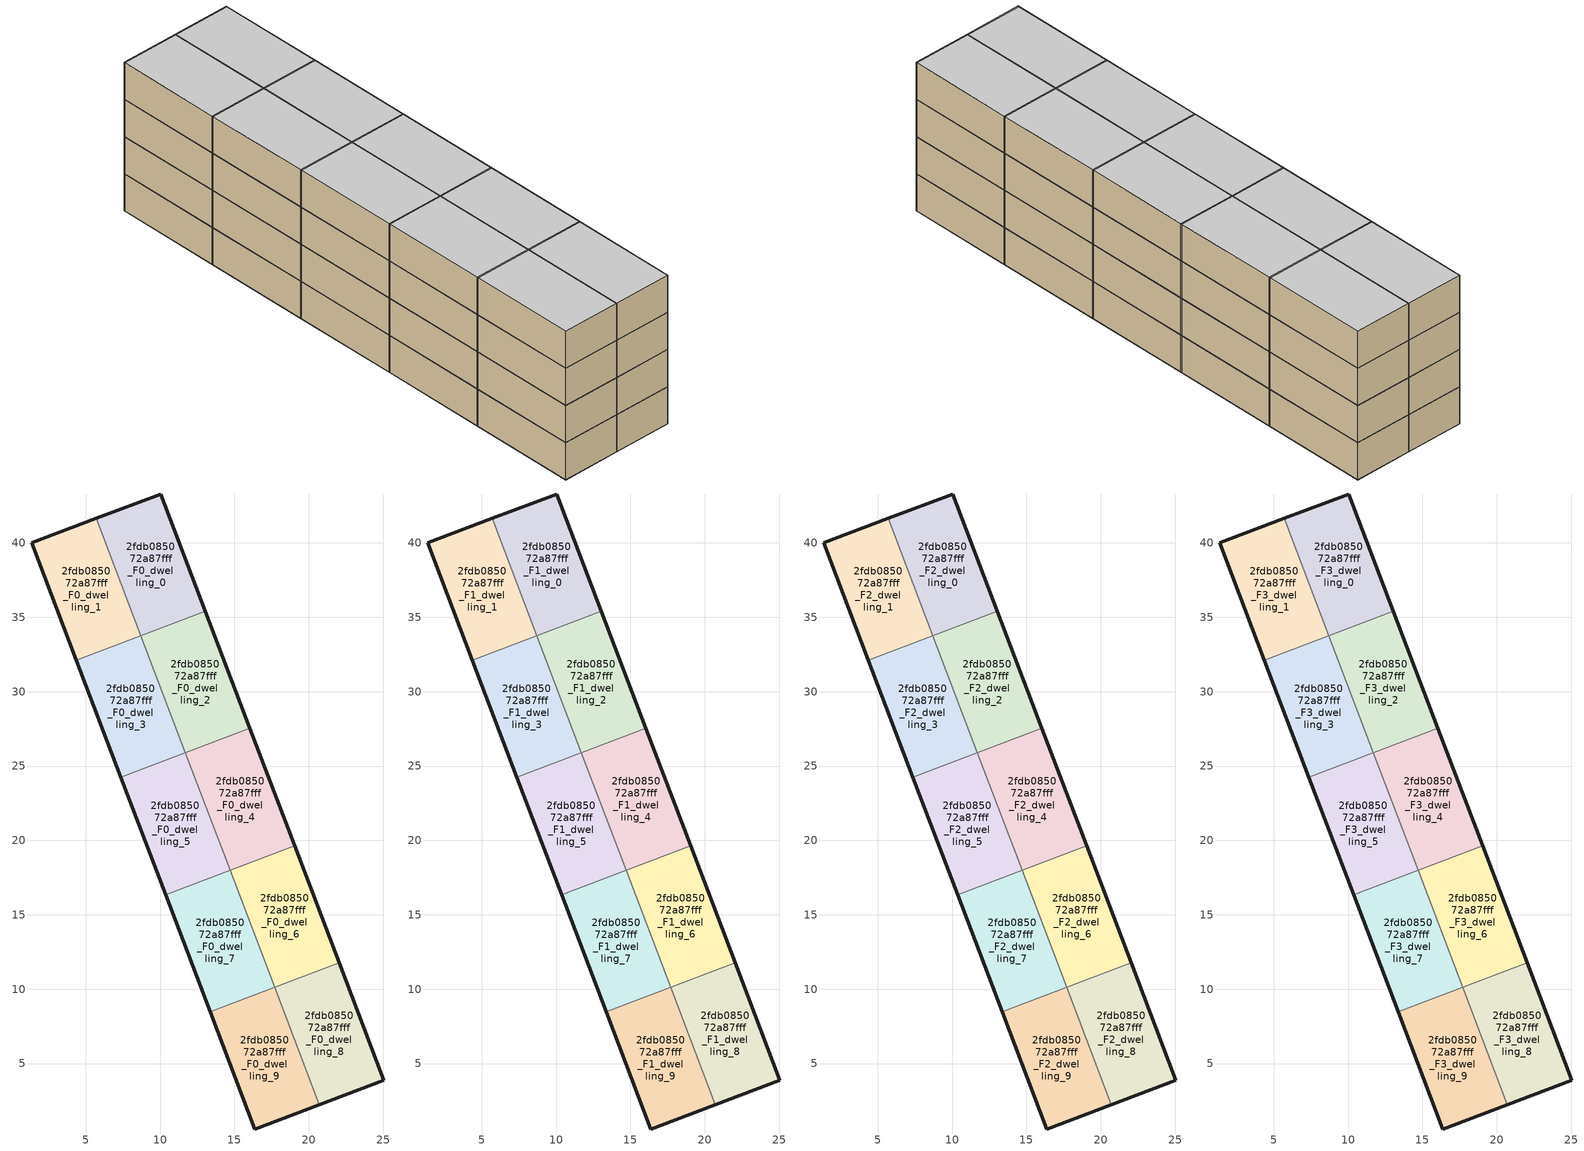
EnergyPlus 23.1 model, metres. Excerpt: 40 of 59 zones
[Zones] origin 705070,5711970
2fdb085072a87fff_F0_dwelling_0
 floor ground (EU_floor_Construction): 13.05,35.41 10.05,43.29 5.71,41.64 8.71,33.76 z0
 wall outside (EU_wall_Construction): 5.71,41.64 10.05,43.29 13.05,35.41 z0:3
 wall to 2fdb085072a87fff_F0_dwelling_1 (EU_wall_Construction): 8.71,33.76 5.71,41.64 z0:3
 wall to 2fdb085072a87fff_F0_dwelling_2 (EU_wall_Construction): 13.05,35.41 8.71,33.76 z0:3
2fdb085072a87fff_F0_dwelling_1
 floor ground (EU_floor_Construction): 8.71,33.76 5.71,41.64 1.38,40 4.38,32.12 z0
 wall outside (EU_wall_Construction): 4.38,32.12 1.38,40 5.71,41.64 z0:3
 wall to 2fdb085072a87fff_F0_dwelling_3 (EU_wall_Construction): 8.71,33.76 4.38,32.12 z0:3
2fdb085072a87fff_F0_dwelling_2
 floor ground (EU_floor_Construction): 16.05,27.53 13.05,35.41 8.71,33.76 11.71,25.88 z0
 wall outside (EU_wall_Construction): 13.05,35.41 16.05,27.53 z0:3
 wall to 2fdb085072a87fff_F0_dwelling_4 (EU_wall_Construction): 16.05,27.53 11.71,25.88 z0:3
 wall to 2fdb085072a87fff_F0_dwelling_3 (EU_wall_Construction): 11.71,25.88 8.71,33.76 z0:3
2fdb085072a87fff_F0_dwelling_3
 floor ground (EU_floor_Construction): 11.71,25.88 8.71,33.76 4.38,32.12 7.37,24.24 z0
 wall outside (EU_wall_Construction): 7.37,24.24 4.38,32.12 z0:3
 wall to 2fdb085072a87fff_F0_dwelling_5 (EU_wall_Construction): 11.71,25.88 7.37,24.24 z0:3
2fdb085072a87fff_F0_dwelling_4
 floor ground (EU_floor_Construction): 19.04,19.66 16.05,27.53 11.71,25.88 14.7,18.01 z0
 wall outside (EU_wall_Construction): 16.05,27.53 19.04,19.66 z0:3
 wall to 2fdb085072a87fff_F0_dwelling_6 (EU_wall_Construction): 19.04,19.66 14.7,18.01 z0:3
 wall to 2fdb085072a87fff_F0_dwelling_5 (EU_wall_Construction): 14.7,18.01 11.71,25.88 z0:3
2fdb085072a87fff_F0_dwelling_5
 floor ground (EU_floor_Construction): 14.7,18.01 11.71,25.88 7.37,24.24 10.37,16.36 z0
 wall outside (EU_wall_Construction): 10.37,16.36 7.37,24.24 z0:3
 wall to 2fdb085072a87fff_F0_dwelling_7 (EU_wall_Construction): 14.7,18.01 10.37,16.36 z0:3
2fdb085072a87fff_F0_dwelling_6
 floor ground (EU_floor_Construction): 22.04,11.78 19.04,19.66 14.7,18.01 17.7,10.13 z0
 wall outside (EU_wall_Construction): 19.04,19.66 22.04,11.78 z0:3
 wall to 2fdb085072a87fff_F0_dwelling_7 (EU_wall_Construction): 17.7,10.13 14.7,18.01 z0:3
 wall to 2fdb085072a87fff_F0_dwelling_8 (EU_wall_Construction): 22.04,11.78 17.7,10.13 z0:3
2fdb085072a87fff_F0_dwelling_7
 floor ground (EU_floor_Construction): 17.7,10.13 14.7,18.01 10.37,16.36 13.36,8.48 z0
 wall outside (EU_wall_Construction): 13.36,8.48 10.37,16.36 z0:3
 wall to 2fdb085072a87fff_F0_dwelling_9 (EU_wall_Construction): 17.7,10.13 13.36,8.48 z0:3
2fdb085072a87fff_F0_dwelling_8
 floor ground (EU_floor_Construction): 25.03,3.89 22.04,11.78 17.7,10.13 20.7,2.25 z0
 wall outside (EU_wall_Construction): 22.04,11.78 25.03,3.89 20.7,2.25 z0:3
 wall to 2fdb085072a87fff_F0_dwelling_9 (EU_wall_Construction): 20.7,2.25 17.7,10.13 z0:3
2fdb085072a87fff_F0_dwelling_9
 floor ground (EU_floor_Construction): 20.7,2.25 17.7,10.13 13.36,8.48 16.36,0.6 z0
 wall outside (EU_wall_Construction): 20.7,2.25 16.36,0.6 13.36,8.48 z0:3
2fdb085072a87fff_F1_dwelling_0
 floor to 2fdb085072a87fff_F0_dwelling_0 (EU_floor_Construction): 13.05,35.41 10.05,43.29 5.71,41.64 8.71,33.76 z3
 wall outside (EU_wall_Construction): 5.71,41.64 10.05,43.29 13.05,35.41 z3:6
 wall to 2fdb085072a87fff_F1_dwelling_1 (EU_wall_Construction): 8.71,33.76 5.71,41.64 z3:6
 wall to 2fdb085072a87fff_F1_dwelling_2 (EU_wall_Construction): 13.05,35.41 8.71,33.76 z3:6
2fdb085072a87fff_F1_dwelling_1
 floor to 2fdb085072a87fff_F0_dwelling_1 (EU_floor_Construction): 8.71,33.76 5.71,41.64 1.38,40 4.38,32.12 z3
 wall outside (EU_wall_Construction): 4.38,32.12 1.38,40 5.71,41.64 z3:6
 wall to 2fdb085072a87fff_F1_dwelling_3 (EU_wall_Construction): 8.71,33.76 4.38,32.12 z3:6
2fdb085072a87fff_F1_dwelling_2
 floor to 2fdb085072a87fff_F0_dwelling_2 (EU_floor_Construction): 16.05,27.53 13.05,35.41 8.71,33.76 11.71,25.88 z3
 wall outside (EU_wall_Construction): 13.05,35.41 16.05,27.53 z3:6
 wall to 2fdb085072a87fff_F1_dwelling_4 (EU_wall_Construction): 16.05,27.53 11.71,25.88 z3:6
 wall to 2fdb085072a87fff_F1_dwelling_3 (EU_wall_Construction): 11.71,25.88 8.71,33.76 z3:6
2fdb085072a87fff_F1_dwelling_3
 floor to 2fdb085072a87fff_F0_dwelling_3 (EU_floor_Construction): 11.71,25.88 8.71,33.76 4.38,32.12 7.37,24.24 z3
 wall outside (EU_wall_Construction): 7.37,24.24 4.38,32.12 z3:6
 wall to 2fdb085072a87fff_F1_dwelling_5 (EU_wall_Construction): 11.71,25.88 7.37,24.24 z3:6
2fdb085072a87fff_F1_dwelling_4
 floor to 2fdb085072a87fff_F0_dwelling_4 (EU_floor_Construction): 19.04,19.66 16.05,27.53 11.71,25.88 14.7,18.01 z3
 wall outside (EU_wall_Construction): 16.05,27.53 19.04,19.66 z3:6
 wall to 2fdb085072a87fff_F1_dwelling_6 (EU_wall_Construction): 19.04,19.66 14.7,18.01 z3:6
 wall to 2fdb085072a87fff_F1_dwelling_5 (EU_wall_Construction): 14.7,18.01 11.71,25.88 z3:6
2fdb085072a87fff_F1_dwelling_5
 floor to 2fdb085072a87fff_F0_dwelling_5 (EU_floor_Construction): 14.7,18.01 11.71,25.88 7.37,24.24 10.37,16.36 z3
 wall outside (EU_wall_Construction): 10.37,16.36 7.37,24.24 z3:6
 wall to 2fdb085072a87fff_F1_dwelling_7 (EU_wall_Construction): 14.7,18.01 10.37,16.36 z3:6
2fdb085072a87fff_F1_dwelling_6
 floor to 2fdb085072a87fff_F0_dwelling_6 (EU_floor_Construction): 22.04,11.78 19.04,19.66 14.7,18.01 17.7,10.13 z3
 wall outside (EU_wall_Construction): 19.04,19.66 22.04,11.78 z3:6
 wall to 2fdb085072a87fff_F1_dwelling_7 (EU_wall_Construction): 17.7,10.13 14.7,18.01 z3:6
 wall to 2fdb085072a87fff_F1_dwelling_8 (EU_wall_Construction): 22.04,11.78 17.7,10.13 z3:6
2fdb085072a87fff_F1_dwelling_7
 floor to 2fdb085072a87fff_F0_dwelling_7 (EU_floor_Construction): 17.7,10.13 14.7,18.01 10.37,16.36 13.36,8.48 z3
 wall outside (EU_wall_Construction): 13.36,8.48 10.37,16.36 z3:6
 wall to 2fdb085072a87fff_F1_dwelling_9 (EU_wall_Construction): 17.7,10.13 13.36,8.48 z3:6
2fdb085072a87fff_F1_dwelling_8
 floor to 2fdb085072a87fff_F0_dwelling_8 (EU_floor_Construction): 25.03,3.89 22.04,11.78 17.7,10.13 20.7,2.25 z3
 wall outside (EU_wall_Construction): 22.04,11.78 25.03,3.89 20.7,2.25 z3:6
 wall to 2fdb085072a87fff_F1_dwelling_9 (EU_wall_Construction): 20.7,2.25 17.7,10.13 z3:6
2fdb085072a87fff_F1_dwelling_9
 floor to 2fdb085072a87fff_F0_dwelling_9 (EU_floor_Construction): 20.7,2.25 17.7,10.13 13.36,8.48 16.36,0.6 z3
 wall outside (EU_wall_Construction): 20.7,2.25 16.36,0.6 13.36,8.48 z3:6
2fdb085072a87fff_F2_dwelling_0
 floor to 2fdb085072a87fff_F1_dwelling_0 (EU_floor_Construction): 13.05,35.41 10.05,43.29 5.71,41.64 8.71,33.76 z6
 wall outside (EU_wall_Construction): 5.71,41.64 10.05,43.29 13.05,35.41 z6:9
 wall to 2fdb085072a87fff_F2_dwelling_1 (EU_wall_Construction): 8.71,33.76 5.71,41.64 z6:9
 wall to 2fdb085072a87fff_F2_dwelling_2 (EU_wall_Construction): 13.05,35.41 8.71,33.76 z6:9
2fdb085072a87fff_F2_dwelling_1
 floor to 2fdb085072a87fff_F1_dwelling_1 (EU_floor_Construction): 8.71,33.76 5.71,41.64 1.38,40 4.38,32.12 z6
 wall outside (EU_wall_Construction): 4.38,32.12 1.38,40 5.71,41.64 z6:9
 wall to 2fdb085072a87fff_F2_dwelling_3 (EU_wall_Construction): 8.71,33.76 4.38,32.12 z6:9
2fdb085072a87fff_F2_dwelling_2
 floor to 2fdb085072a87fff_F1_dwelling_2 (EU_floor_Construction): 16.05,27.53 13.05,35.41 8.71,33.76 11.71,25.88 z6
 wall outside (EU_wall_Construction): 13.05,35.41 16.05,27.53 z6:9
 wall to 2fdb085072a87fff_F2_dwelling_4 (EU_wall_Construction): 16.05,27.53 11.71,25.88 z6:9
 wall to 2fdb085072a87fff_F2_dwelling_3 (EU_wall_Construction): 11.71,25.88 8.71,33.76 z6:9
2fdb085072a87fff_F2_dwelling_3
 floor to 2fdb085072a87fff_F1_dwelling_3 (EU_floor_Construction): 11.71,25.88 8.71,33.76 4.38,32.12 7.37,24.24 z6
 wall outside (EU_wall_Construction): 7.37,24.24 4.38,32.12 z6:9
 wall to 2fdb085072a87fff_F2_dwelling_5 (EU_wall_Construction): 11.71,25.88 7.37,24.24 z6:9
2fdb085072a87fff_F2_dwelling_4
 floor to 2fdb085072a87fff_F1_dwelling_4 (EU_floor_Construction): 19.04,19.66 16.05,27.53 11.71,25.88 14.7,18.01 z6
 wall outside (EU_wall_Construction): 16.05,27.53 19.04,19.66 z6:9
 wall to 2fdb085072a87fff_F2_dwelling_6 (EU_wall_Construction): 19.04,19.66 14.7,18.01 z6:9
 wall to 2fdb085072a87fff_F2_dwelling_5 (EU_wall_Construction): 14.7,18.01 11.71,25.88 z6:9
2fdb085072a87fff_F2_dwelling_5
 floor to 2fdb085072a87fff_F1_dwelling_5 (EU_floor_Construction): 14.7,18.01 11.71,25.88 7.37,24.24 10.37,16.36 z6
 wall outside (EU_wall_Construction): 10.37,16.36 7.37,24.24 z6:9
 wall to 2fdb085072a87fff_F2_dwelling_7 (EU_wall_Construction): 14.7,18.01 10.37,16.36 z6:9
2fdb085072a87fff_F2_dwelling_6
 floor to 2fdb085072a87fff_F1_dwelling_6 (EU_floor_Construction): 22.04,11.78 19.04,19.66 14.7,18.01 17.7,10.13 z6
 wall outside (EU_wall_Construction): 19.04,19.66 22.04,11.78 z6:9
 wall to 2fdb085072a87fff_F2_dwelling_7 (EU_wall_Construction): 17.7,10.13 14.7,18.01 z6:9
 wall to 2fdb085072a87fff_F2_dwelling_8 (EU_wall_Construction): 22.04,11.78 17.7,10.13 z6:9
2fdb085072a87fff_F2_dwelling_7
 floor to 2fdb085072a87fff_F1_dwelling_7 (EU_floor_Construction): 17.7,10.13 14.7,18.01 10.37,16.36 13.36,8.48 z6
 wall outside (EU_wall_Construction): 13.36,8.48 10.37,16.36 z6:9
 wall to 2fdb085072a87fff_F2_dwelling_9 (EU_wall_Construction): 17.7,10.13 13.36,8.48 z6:9
2fdb085072a87fff_F2_dwelling_8
 floor to 2fdb085072a87fff_F1_dwelling_8 (EU_floor_Construction): 25.03,3.89 22.04,11.78 17.7,10.13 20.7,2.25 z6
 wall outside (EU_wall_Construction): 22.04,11.78 25.03,3.89 20.7,2.25 z6:9
 wall to 2fdb085072a87fff_F2_dwelling_9 (EU_wall_Construction): 20.7,2.25 17.7,10.13 z6:9
2fdb085072a87fff_F2_dwelling_9
 floor to 2fdb085072a87fff_F1_dwelling_9 (EU_floor_Construction): 20.7,2.25 17.7,10.13 13.36,8.48 16.36,0.6 z6
 wall outside (EU_wall_Construction): 20.7,2.25 16.36,0.6 13.36,8.48 z6:9
2fdb085072a87fff_F3_dwelling_0
 floor to 2fdb085072a87fff_F2_dwelling_0 (EU_floor_Construction): 13.05,35.41 10.05,43.29 5.71,41.64 8.71,33.76 z9
 wall outside (EU_wall_Construction): 5.71,41.64 10.05,43.29 13.05,35.41 z9:12
 wall to 2fdb085072a87fff_F3_dwelling_1 (EU_wall_Construction): 8.71,33.76 5.71,41.64 z9:12
 wall to 2fdb085072a87fff_F3_dwelling_2 (EU_wall_Construction): 13.05,35.41 8.71,33.76 z9:12
 ceiling to 2fdb085072a87fff_F4_dwelling_0 (EU_floor_Construction): 10.05,43.29 13.05,35.41 8.71,33.76 5.71,41.64 z12
2fdb085072a87fff_F3_dwelling_1
 floor to 2fdb085072a87fff_F2_dwelling_1 (EU_floor_Construction): 8.71,33.76 5.71,41.64 1.38,40 4.38,32.12 z9
 wall outside (EU_wall_Construction): 4.38,32.12 1.38,40 5.71,41.64 z9:12
 wall to 2fdb085072a87fff_F3_dwelling_3 (EU_wall_Construction): 8.71,33.76 4.38,32.12 z9:12
 ceiling to 2fdb085072a87fff_F4_dwelling_1 (EU_floor_Construction): 5.71,41.64 8.71,33.76 4.38,32.12 1.38,40 z12
2fdb085072a87fff_F3_dwelling_2
 floor to 2fdb085072a87fff_F2_dwelling_2 (EU_floor_Construction): 16.05,27.53 13.05,35.41 8.71,33.76 11.71,25.88 z9
 wall outside (EU_wall_Construction): 13.05,35.41 16.05,27.53 z9:12
 wall to 2fdb085072a87fff_F3_dwelling_4 (EU_wall_Construction): 16.05,27.53 11.71,25.88 z9:12
 wall to 2fdb085072a87fff_F3_dwelling_3 (EU_wall_Construction): 11.71,25.88 8.71,33.76 z9:12
 ceiling to 2fdb085072a87fff_F4_dwelling_2 (EU_floor_Construction): 13.05,35.41 16.05,27.53 11.71,25.88 8.71,33.76 z12
2fdb085072a87fff_F3_dwelling_3
 floor to 2fdb085072a87fff_F2_dwelling_3 (EU_floor_Construction): 11.71,25.88 8.71,33.76 4.38,32.12 7.37,24.24 z9
 wall outside (EU_wall_Construction): 7.37,24.24 4.38,32.12 z9:12
 wall to 2fdb085072a87fff_F3_dwelling_5 (EU_wall_Construction): 11.71,25.88 7.37,24.24 z9:12
 ceiling to 2fdb085072a87fff_F4_dwelling_3 (EU_floor_Construction): 8.71,33.76 11.71,25.88 7.37,24.24 4.38,32.12 z12
2fdb085072a87fff_F3_dwelling_4
 floor to 2fdb085072a87fff_F2_dwelling_4 (EU_floor_Construction): 19.04,19.66 16.05,27.53 11.71,25.88 14.7,18.01 z9
 wall outside (EU_wall_Construction): 16.05,27.53 19.04,19.66 z9:12
 wall to 2fdb085072a87fff_F3_dwelling_6 (EU_wall_Construction): 19.04,19.66 14.7,18.01 z9:12
 wall to 2fdb085072a87fff_F3_dwelling_5 (EU_wall_Construction): 14.7,18.01 11.71,25.88 z9:12
 ceiling to 2fdb085072a87fff_F4_dwelling_4 (EU_floor_Construction): 16.05,27.53 19.04,19.66 14.7,18.01 11.71,25.88 z12
2fdb085072a87fff_F3_dwelling_5
 floor to 2fdb085072a87fff_F2_dwelling_5 (EU_floor_Construction): 14.7,18.01 11.71,25.88 7.37,24.24 10.37,16.36 z9
 wall outside (EU_wall_Construction): 10.37,16.36 7.37,24.24 z9:12
 wall to 2fdb085072a87fff_F3_dwelling_7 (EU_wall_Construction): 14.7,18.01 10.37,16.36 z9:12
 ceiling to 2fdb085072a87fff_F4_dwelling_5 (EU_floor_Construction): 11.71,25.88 14.7,18.01 10.37,16.36 7.37,24.24 z12
2fdb085072a87fff_F3_dwelling_6
 floor to 2fdb085072a87fff_F2_dwelling_6 (EU_floor_Construction): 22.04,11.78 19.04,19.66 14.7,18.01 17.7,10.13 z9
 wall outside (EU_wall_Construction): 19.04,19.66 22.04,11.78 z9:12
 wall to 2fdb085072a87fff_F3_dwelling_7 (EU_wall_Construction): 17.7,10.13 14.7,18.01 z9:12
 wall to 2fdb085072a87fff_F3_dwelling_8 (EU_wall_Construction): 22.04,11.78 17.7,10.13 z9:12
 ceiling to 2fdb085072a87fff_F4_dwelling_6 (EU_floor_Construction): 19.04,19.66 22.04,11.78 17.7,10.13 14.7,18.01 z12
2fdb085072a87fff_F3_dwelling_7
 floor to 2fdb085072a87fff_F2_dwelling_7 (EU_floor_Construction): 17.7,10.13 14.7,18.01 10.37,16.36 13.36,8.48 z9
 wall outside (EU_wall_Construction): 13.36,8.48 10.37,16.36 z9:12
 wall to 2fdb085072a87fff_F3_dwelling_9 (EU_wall_Construction): 17.7,10.13 13.36,8.48 z9:12
 ceiling to 2fdb085072a87fff_F4_dwelling_7 (EU_floor_Construction): 14.7,18.01 17.7,10.13 13.36,8.48 10.37,16.36 z12
2fdb085072a87fff_F3_dwelling_8
 floor to 2fdb085072a87fff_F2_dwelling_8 (EU_floor_Construction): 25.03,3.89 22.04,11.78 17.7,10.13 20.7,2.25 z9
 wall outside (EU_wall_Construction): 22.04,11.78 25.03,3.89 20.7,2.25 z9:12
 wall to 2fdb085072a87fff_F3_dwelling_9 (EU_wall_Construction): 20.7,2.25 17.7,10.13 z9:12
 ceiling to 2fdb085072a87fff_F4_dwelling_8 (EU_floor_Construction): 22.04,11.78 25.03,3.89 20.7,2.25 17.7,10.13 z12
2fdb085072a87fff_F3_dwelling_9
 floor to 2fdb085072a87fff_F2_dwelling_9 (EU_floor_Construction): 20.7,2.25 17.7,10.13 13.36,8.48 16.36,0.6 z9
 wall outside (EU_wall_Construction): 20.7,2.25 16.36,0.6 13.36,8.48 z9:12
 ceiling to 2fdb085072a87fff_F4_dwelling_9 (EU_floor_Construction): 17.7,10.13 20.7,2.25 16.36,0.6 13.36,8.48 z12
[Building]
EU S2 Campaign: North Axis=0; Terrain=City; Solar Distribution=FullExterior
[Site:Location]
London: Latitude=51.5; Longitude=-0.5; Time Zone=0; Elevation=25
[SizingPeriod:WeatherFileDays]
AnnualSizingPeriod: Begin Month=1; Begin Day of Month=1; End Month=12; End Day of Month=31; Day of Week for Start Day=Monday; Use Weather File Daylight Saving Period=No; Use Weather File Rain and Snow Indicators=No
[MATERIAL]
EU_InternalMass_Material: Roughness=MediumRough; Thickness=0.1; Conductivity=1; Density=1800; Specific Heat=900; Thermal Absorptance=0.9; Solar Absorptance=0.7; Visible Absorptance=0.7
[MATERIAL:NOMASS] Roughness=MediumRough; Thermal Absorptance=0.9; Solar Absorptance=0.7; Visible Absorptance=0.7
Name | Thermal Resistance
EU_wall_NoMass | 0.50783
EU_floor_NoMass | 2.03132
[CONSTRUCTION]
EU_wall_Construction: EU_wall_NoMass
EU_floor_Construction: EU_floor_NoMass
EU_InternalMass_Construction: EU_InternalMass_Material
[ZONE] Type=1; Multiplier=1; Ceiling Height=autocalculate; Floor Area=autocalculate; Part of Total Floor Area=Yes
Name | Volume
2fdb085072a87fff_F0_dwelling_0; 2fdb085072a87fff_F1_dwelling_0; 2fdb085072a87fff_F2_dwelling_0; 2fdb085072a87fff_F3_dwelling_0; 2fdb085072a87fff_F0_dwelling_4; 2fdb085072a87fff_F1_dwelling_4; 2fdb085072a87fff_F2_dwelling_4; 2fdb085072a87fff_F3_dwelling_4 | 117.335
2fdb085072a87fff_F0_dwelling_1; 2fdb085072a87fff_F1_dwelling_1; 2fdb085072a87fff_F2_dwelling_1; 2fdb085072a87fff_F3_dwelling_1 | 117.327
2fdb085072a87fff_F0_dwelling_2; 2fdb085072a87fff_F1_dwelling_2; 2fdb085072a87fff_F2_dwelling_2; 2fdb085072a87fff_F3_dwelling_2 | 117.347
2fdb085072a87fff_F0_dwelling_3; 2fdb085072a87fff_F1_dwelling_3; 2fdb085072a87fff_F2_dwelling_3; 2fdb085072a87fff_F3_dwelling_3; 2fdb085072a87fff_F0_dwelling_5; 2fdb085072a87fff_F1_dwelling_5; 2fdb085072a87fff_F2_dwelling_5; 2fdb085072a87fff_F3_dwelling_5 | 117.313
2fdb085072a87fff_F0_dwelling_6; 2fdb085072a87fff_F1_dwelling_6; 2fdb085072a87fff_F2_dwelling_6; 2fdb085072a87fff_F3_dwelling_6 | 117.333
2fdb085072a87fff_F0_dwelling_7; 2fdb085072a87fff_F1_dwelling_7; 2fdb085072a87fff_F2_dwelling_7; 2fdb085072a87fff_F3_dwelling_7 | 117.309
2fdb085072a87fff_F0_dwelling_8; 2fdb085072a87fff_F1_dwelling_8; 2fdb085072a87fff_F2_dwelling_8; 2fdb085072a87fff_F3_dwelling_8; 2fdb085072a87fff_F0_dwelling_9; 2fdb085072a87fff_F1_dwelling_9; 2fdb085072a87fff_F2_dwelling_9; 2fdb085072a87fff_F3_dwelling_9 | 117.334
[INTERNALMASS] Construction=EU_InternalMass_Construction
Name | Zone or ZoneList | Surface Area
2fdb085072a87fff_F0_dwelling_0_EU_InternalMass | 2fdb085072a87fff_F0_dwelling_0 | 39.1116
2fdb085072a87fff_F0_dwelling_1_EU_InternalMass | 2fdb085072a87fff_F0_dwelling_1 | 39.1087
2fdb085072a87fff_F0_dwelling_2_EU_InternalMass | 2fdb085072a87fff_F0_dwelling_2 | 39.116
2fdb085072a87fff_F0_dwelling_3_EU_InternalMass | 2fdb085072a87fff_F0_dwelling_3 | 39.1044
2fdb085072a87fff_F0_dwelling_4_EU_InternalMass | 2fdb085072a87fff_F0_dwelling_4 | 39.1116
2fdb085072a87fff_F0_dwelling_5_EU_InternalMass | 2fdb085072a87fff_F0_dwelling_5 | 39.1044
2fdb085072a87fff_F0_dwelling_6_EU_InternalMass | 2fdb085072a87fff_F0_dwelling_6 | 39.111
2fdb085072a87fff_F0_dwelling_7_EU_InternalMass | 2fdb085072a87fff_F0_dwelling_7 | 39.1032
2fdb085072a87fff_F0_dwelling_8_EU_InternalMass | 2fdb085072a87fff_F0_dwelling_8 | 39.1112
2fdb085072a87fff_F0_dwelling_9_EU_InternalMass | 2fdb085072a87fff_F0_dwelling_9 | 39.1116
2fdb085072a87fff_F1_dwelling_0_EU_InternalMass | 2fdb085072a87fff_F1_dwelling_0 | 39.1116
2fdb085072a87fff_F1_dwelling_1_EU_InternalMass | 2fdb085072a87fff_F1_dwelling_1 | 39.1087
2fdb085072a87fff_F1_dwelling_2_EU_InternalMass | 2fdb085072a87fff_F1_dwelling_2 | 39.116
2fdb085072a87fff_F1_dwelling_3_EU_InternalMass | 2fdb085072a87fff_F1_dwelling_3 | 39.1044
2fdb085072a87fff_F1_dwelling_4_EU_InternalMass | 2fdb085072a87fff_F1_dwelling_4 | 39.1116
2fdb085072a87fff_F1_dwelling_5_EU_InternalMass | 2fdb085072a87fff_F1_dwelling_5 | 39.1044
2fdb085072a87fff_F1_dwelling_6_EU_InternalMass | 2fdb085072a87fff_F1_dwelling_6 | 39.111
2fdb085072a87fff_F1_dwelling_7_EU_InternalMass | 2fdb085072a87fff_F1_dwelling_7 | 39.1032
2fdb085072a87fff_F1_dwelling_8_EU_InternalMass | 2fdb085072a87fff_F1_dwelling_8 | 39.1112
2fdb085072a87fff_F1_dwelling_9_EU_InternalMass | 2fdb085072a87fff_F1_dwelling_9 | 39.1116
2fdb085072a87fff_F2_dwelling_0_EU_InternalMass | 2fdb085072a87fff_F2_dwelling_0 | 39.1116
2fdb085072a87fff_F2_dwelling_1_EU_InternalMass | 2fdb085072a87fff_F2_dwelling_1 | 39.1087
2fdb085072a87fff_F2_dwelling_2_EU_InternalMass | 2fdb085072a87fff_F2_dwelling_2 | 39.116
2fdb085072a87fff_F2_dwelling_3_EU_InternalMass | 2fdb085072a87fff_F2_dwelling_3 | 39.1044
2fdb085072a87fff_F2_dwelling_4_EU_InternalMass | 2fdb085072a87fff_F2_dwelling_4 | 39.1116
2fdb085072a87fff_F2_dwelling_5_EU_InternalMass | 2fdb085072a87fff_F2_dwelling_5 | 39.1044
2fdb085072a87fff_F2_dwelling_6_EU_InternalMass | 2fdb085072a87fff_F2_dwelling_6 | 39.111
2fdb085072a87fff_F2_dwelling_7_EU_InternalMass | 2fdb085072a87fff_F2_dwelling_7 | 39.1032
2fdb085072a87fff_F2_dwelling_8_EU_InternalMass | 2fdb085072a87fff_F2_dwelling_8 | 39.1112
2fdb085072a87fff_F2_dwelling_9_EU_InternalMass | 2fdb085072a87fff_F2_dwelling_9 | 39.1116
2fdb085072a87fff_F3_dwelling_0_EU_InternalMass | 2fdb085072a87fff_F3_dwelling_0 | 39.1116
2fdb085072a87fff_F3_dwelling_1_EU_InternalMass | 2fdb085072a87fff_F3_dwelling_1 | 39.1087
2fdb085072a87fff_F3_dwelling_2_EU_InternalMass | 2fdb085072a87fff_F3_dwelling_2 | 39.116
2fdb085072a87fff_F3_dwelling_3_EU_InternalMass | 2fdb085072a87fff_F3_dwelling_3 | 39.1044
2fdb085072a87fff_F3_dwelling_4_EU_InternalMass | 2fdb085072a87fff_F3_dwelling_4 | 39.1116
2fdb085072a87fff_F3_dwelling_5_EU_InternalMass | 2fdb085072a87fff_F3_dwelling_5 | 39.1044
2fdb085072a87fff_F3_dwelling_6_EU_InternalMass | 2fdb085072a87fff_F3_dwelling_6 | 39.111
2fdb085072a87fff_F3_dwelling_7_EU_InternalMass | 2fdb085072a87fff_F3_dwelling_7 | 39.1032
2fdb085072a87fff_F3_dwelling_8_EU_InternalMass | 2fdb085072a87fff_F3_dwelling_8 | 39.1112
2fdb085072a87fff_F3_dwelling_9_EU_InternalMass | 2fdb085072a87fff_F3_dwelling_9 | 39.1116
[OTHEREQUIPMENT] Fuel Type=Electricity; Design Level Calculation Method=Watts/Area; Power per Zone Floor Area=1; Fraction Latent=0; Fraction Radiant=0; Fraction Lost=0; Carbon Dioxide Generation Rate=0; EndUse Subcategory=EU_Step8_InternalGains
Name | Zone or ZoneList or Space or SpaceList | Schedule
EU_Step8_InternalGain_2fdb085072a87fff_F0_dwelling_0_f000 | 2fdb085072a87fff_F0_dwelling_0 | EU_Step8_GainSchedule_2fdb085072a87fff_F0_dwelling_0_f000
EU_Step8_InternalGain_2fdb085072a87fff_F0_dwelling_1_f000 | 2fdb085072a87fff_F0_dwelling_1 | EU_Step8_GainSchedule_2fdb085072a87fff_F0_dwelling_1_f000
EU_Step8_InternalGain_2fdb085072a87fff_F0_dwelling_2_f000 | 2fdb085072a87fff_F0_dwelling_2 | EU_Step8_GainSchedule_2fdb085072a87fff_F0_dwelling_2_f000
EU_Step8_InternalGain_2fdb085072a87fff_F0_dwelling_3_f000 | 2fdb085072a87fff_F0_dwelling_3 | EU_Step8_GainSchedule_2fdb085072a87fff_F0_dwelling_3_f000
EU_Step8_InternalGain_2fdb085072a87fff_F0_dwelling_4_f000 | 2fdb085072a87fff_F0_dwelling_4 | EU_Step8_GainSchedule_2fdb085072a87fff_F0_dwelling_4_f000
EU_Step8_InternalGain_2fdb085072a87fff_F0_dwelling_5_f000 | 2fdb085072a87fff_F0_dwelling_5 | EU_Step8_GainSchedule_2fdb085072a87fff_F0_dwelling_5_f000
EU_Step8_InternalGain_2fdb085072a87fff_F0_dwelling_6_f000 | 2fdb085072a87fff_F0_dwelling_6 | EU_Step8_GainSchedule_2fdb085072a87fff_F0_dwelling_6_f000
EU_Step8_InternalGain_2fdb085072a87fff_F0_dwelling_7_f000 | 2fdb085072a87fff_F0_dwelling_7 | EU_Step8_GainSchedule_2fdb085072a87fff_F0_dwelling_7_f000
EU_Step8_InternalGain_2fdb085072a87fff_F0_dwelling_8_f000 | 2fdb085072a87fff_F0_dwelling_8 | EU_Step8_GainSchedule_2fdb085072a87fff_F0_dwelling_8_f000
EU_Step8_InternalGain_2fdb085072a87fff_F0_dwelling_9_f000 | 2fdb085072a87fff_F0_dwelling_9 | EU_Step8_GainSchedule_2fdb085072a87fff_F0_dwelling_9_f000
EU_Step8_InternalGain_2fdb085072a87fff_F1_dwelling_0_f000 | 2fdb085072a87fff_F1_dwelling_0 | EU_Step8_GainSchedule_2fdb085072a87fff_F1_dwelling_0_f000
EU_Step8_InternalGain_2fdb085072a87fff_F1_dwelling_1_f000 | 2fdb085072a87fff_F1_dwelling_1 | EU_Step8_GainSchedule_2fdb085072a87fff_F1_dwelling_1_f000
EU_Step8_InternalGain_2fdb085072a87fff_F1_dwelling_2_f000 | 2fdb085072a87fff_F1_dwelling_2 | EU_Step8_GainSchedule_2fdb085072a87fff_F1_dwelling_2_f000
EU_Step8_InternalGain_2fdb085072a87fff_F1_dwelling_3_f000 | 2fdb085072a87fff_F1_dwelling_3 | EU_Step8_GainSchedule_2fdb085072a87fff_F1_dwelling_3_f000
EU_Step8_InternalGain_2fdb085072a87fff_F1_dwelling_4_f000 | 2fdb085072a87fff_F1_dwelling_4 | EU_Step8_GainSchedule_2fdb085072a87fff_F1_dwelling_4_f000
EU_Step8_InternalGain_2fdb085072a87fff_F1_dwelling_5_f000 | 2fdb085072a87fff_F1_dwelling_5 | EU_Step8_GainSchedule_2fdb085072a87fff_F1_dwelling_5_f000
EU_Step8_InternalGain_2fdb085072a87fff_F1_dwelling_6_f000 | 2fdb085072a87fff_F1_dwelling_6 | EU_Step8_GainSchedule_2fdb085072a87fff_F1_dwelling_6_f000
EU_Step8_InternalGain_2fdb085072a87fff_F1_dwelling_7_f000 | 2fdb085072a87fff_F1_dwelling_7 | EU_Step8_GainSchedule_2fdb085072a87fff_F1_dwelling_7_f000
EU_Step8_InternalGain_2fdb085072a87fff_F1_dwelling_8_f000 | 2fdb085072a87fff_F1_dwelling_8 | EU_Step8_GainSchedule_2fdb085072a87fff_F1_dwelling_8_f000
EU_Step8_InternalGain_2fdb085072a87fff_F1_dwelling_9_f000 | 2fdb085072a87fff_F1_dwelling_9 | EU_Step8_GainSchedule_2fdb085072a87fff_F1_dwelling_9_f000
EU_Step8_InternalGain_2fdb085072a87fff_F2_dwelling_0_f000 | 2fdb085072a87fff_F2_dwelling_0 | EU_Step8_GainSchedule_2fdb085072a87fff_F2_dwelling_0_f000
EU_Step8_InternalGain_2fdb085072a87fff_F2_dwelling_1_f000 | 2fdb085072a87fff_F2_dwelling_1 | EU_Step8_GainSchedule_2fdb085072a87fff_F2_dwelling_1_f000
EU_Step8_InternalGain_2fdb085072a87fff_F2_dwelling_2_f000 | 2fdb085072a87fff_F2_dwelling_2 | EU_Step8_GainSchedule_2fdb085072a87fff_F2_dwelling_2_f000
EU_Step8_InternalGain_2fdb085072a87fff_F2_dwelling_3_f000 | 2fdb085072a87fff_F2_dwelling_3 | EU_Step8_GainSchedule_2fdb085072a87fff_F2_dwelling_3_f000
EU_Step8_InternalGain_2fdb085072a87fff_F2_dwelling_4_f000 | 2fdb085072a87fff_F2_dwelling_4 | EU_Step8_GainSchedule_2fdb085072a87fff_F2_dwelling_4_f000
EU_Step8_InternalGain_2fdb085072a87fff_F2_dwelling_5_f000 | 2fdb085072a87fff_F2_dwelling_5 | EU_Step8_GainSchedule_2fdb085072a87fff_F2_dwelling_5_f000
EU_Step8_InternalGain_2fdb085072a87fff_F2_dwelling_6_f000 | 2fdb085072a87fff_F2_dwelling_6 | EU_Step8_GainSchedule_2fdb085072a87fff_F2_dwelling_6_f000
EU_Step8_InternalGain_2fdb085072a87fff_F2_dwelling_7_f000 | 2fdb085072a87fff_F2_dwelling_7 | EU_Step8_GainSchedule_2fdb085072a87fff_F2_dwelling_7_f000
EU_Step8_InternalGain_2fdb085072a87fff_F2_dwelling_8_f000 | 2fdb085072a87fff_F2_dwelling_8 | EU_Step8_GainSchedule_2fdb085072a87fff_F2_dwelling_8_f000
EU_Step8_InternalGain_2fdb085072a87fff_F2_dwelling_9_f000 | 2fdb085072a87fff_F2_dwelling_9 | EU_Step8_GainSchedule_2fdb085072a87fff_F2_dwelling_9_f000
EU_Step8_InternalGain_2fdb085072a87fff_F3_dwelling_0_f000 | 2fdb085072a87fff_F3_dwelling_0 | EU_Step8_GainSchedule_2fdb085072a87fff_F3_dwelling_0_f000
EU_Step8_InternalGain_2fdb085072a87fff_F3_dwelling_1_f000 | 2fdb085072a87fff_F3_dwelling_1 | EU_Step8_GainSchedule_2fdb085072a87fff_F3_dwelling_1_f000
EU_Step8_InternalGain_2fdb085072a87fff_F3_dwelling_2_f000 | 2fdb085072a87fff_F3_dwelling_2 | EU_Step8_GainSchedule_2fdb085072a87fff_F3_dwelling_2_f000
EU_Step8_InternalGain_2fdb085072a87fff_F3_dwelling_3_f000 | 2fdb085072a87fff_F3_dwelling_3 | EU_Step8_GainSchedule_2fdb085072a87fff_F3_dwelling_3_f000
EU_Step8_InternalGain_2fdb085072a87fff_F3_dwelling_4_f000 | 2fdb085072a87fff_F3_dwelling_4 | EU_Step8_GainSchedule_2fdb085072a87fff_F3_dwelling_4_f000
EU_Step8_InternalGain_2fdb085072a87fff_F3_dwelling_5_f000 | 2fdb085072a87fff_F3_dwelling_5 | EU_Step8_GainSchedule_2fdb085072a87fff_F3_dwelling_5_f000
EU_Step8_InternalGain_2fdb085072a87fff_F3_dwelling_6_f000 | 2fdb085072a87fff_F3_dwelling_6 | EU_Step8_GainSchedule_2fdb085072a87fff_F3_dwelling_6_f000
EU_Step8_InternalGain_2fdb085072a87fff_F3_dwelling_7_f000 | 2fdb085072a87fff_F3_dwelling_7 | EU_Step8_GainSchedule_2fdb085072a87fff_F3_dwelling_7_f000
EU_Step8_InternalGain_2fdb085072a87fff_F3_dwelling_8_f000 | 2fdb085072a87fff_F3_dwelling_8 | EU_Step8_GainSchedule_2fdb085072a87fff_F3_dwelling_8_f000
EU_Step8_InternalGain_2fdb085072a87fff_F3_dwelling_9_f000 | 2fdb085072a87fff_F3_dwelling_9 | EU_Step8_GainSchedule_2fdb085072a87fff_F3_dwelling_9_f000
[ZONEVENTILATION:DESIGNFLOWRATE] Schedule=EU_AlwaysOn; Design Flow Rate Calculation Method=AirChanges/Hour; Air Changes per Hour=0.537044; Ventilation Type=Natural; Fan Pressure Rise=0; Fan Total Efficiency=1; Constant Term Coefficient=1; Temperature Term Coefficient=0; Velocity Term Coefficient=0; Velocity Squared Term Coefficient=0; Minimum Indoor Temperature=-100; Maximum Indoor Temperature=100; Delta Temperature=-100; Minimum Outdoor Temperature=-100; Maximum Outdoor Temperature=100; Maximum Wind Speed=40
Name | Zone or ZoneList or Space or SpaceList
EU_ConstantAir_2fdb085072a87fff_F0_dwelling_0 | 2fdb085072a87fff_F0_dwelling_0
EU_ConstantAir_2fdb085072a87fff_F0_dwelling_1 | 2fdb085072a87fff_F0_dwelling_1
EU_ConstantAir_2fdb085072a87fff_F0_dwelling_2 | 2fdb085072a87fff_F0_dwelling_2
EU_ConstantAir_2fdb085072a87fff_F0_dwelling_3 | 2fdb085072a87fff_F0_dwelling_3
EU_ConstantAir_2fdb085072a87fff_F0_dwelling_4 | 2fdb085072a87fff_F0_dwelling_4
EU_ConstantAir_2fdb085072a87fff_F0_dwelling_5 | 2fdb085072a87fff_F0_dwelling_5
EU_ConstantAir_2fdb085072a87fff_F0_dwelling_6 | 2fdb085072a87fff_F0_dwelling_6
EU_ConstantAir_2fdb085072a87fff_F0_dwelling_7 | 2fdb085072a87fff_F0_dwelling_7
EU_ConstantAir_2fdb085072a87fff_F0_dwelling_8 | 2fdb085072a87fff_F0_dwelling_8
EU_ConstantAir_2fdb085072a87fff_F0_dwelling_9 | 2fdb085072a87fff_F0_dwelling_9
EU_ConstantAir_2fdb085072a87fff_F1_dwelling_0 | 2fdb085072a87fff_F1_dwelling_0
EU_ConstantAir_2fdb085072a87fff_F1_dwelling_1 | 2fdb085072a87fff_F1_dwelling_1
EU_ConstantAir_2fdb085072a87fff_F1_dwelling_2 | 2fdb085072a87fff_F1_dwelling_2
EU_ConstantAir_2fdb085072a87fff_F1_dwelling_3 | 2fdb085072a87fff_F1_dwelling_3
EU_ConstantAir_2fdb085072a87fff_F1_dwelling_4 | 2fdb085072a87fff_F1_dwelling_4
EU_ConstantAir_2fdb085072a87fff_F1_dwelling_5 | 2fdb085072a87fff_F1_dwelling_5
EU_ConstantAir_2fdb085072a87fff_F1_dwelling_6 | 2fdb085072a87fff_F1_dwelling_6
EU_ConstantAir_2fdb085072a87fff_F1_dwelling_7 | 2fdb085072a87fff_F1_dwelling_7
EU_ConstantAir_2fdb085072a87fff_F1_dwelling_8 | 2fdb085072a87fff_F1_dwelling_8
EU_ConstantAir_2fdb085072a87fff_F1_dwelling_9 | 2fdb085072a87fff_F1_dwelling_9
EU_ConstantAir_2fdb085072a87fff_F2_dwelling_0 | 2fdb085072a87fff_F2_dwelling_0
EU_ConstantAir_2fdb085072a87fff_F2_dwelling_1 | 2fdb085072a87fff_F2_dwelling_1
EU_ConstantAir_2fdb085072a87fff_F2_dwelling_2 | 2fdb085072a87fff_F2_dwelling_2
EU_ConstantAir_2fdb085072a87fff_F2_dwelling_3 | 2fdb085072a87fff_F2_dwelling_3
EU_ConstantAir_2fdb085072a87fff_F2_dwelling_4 | 2fdb085072a87fff_F2_dwelling_4
EU_ConstantAir_2fdb085072a87fff_F2_dwelling_5 | 2fdb085072a87fff_F2_dwelling_5
EU_ConstantAir_2fdb085072a87fff_F2_dwelling_6 | 2fdb085072a87fff_F2_dwelling_6
EU_ConstantAir_2fdb085072a87fff_F2_dwelling_7 | 2fdb085072a87fff_F2_dwelling_7
EU_ConstantAir_2fdb085072a87fff_F2_dwelling_8 | 2fdb085072a87fff_F2_dwelling_8
EU_ConstantAir_2fdb085072a87fff_F2_dwelling_9 | 2fdb085072a87fff_F2_dwelling_9
EU_ConstantAir_2fdb085072a87fff_F3_dwelling_0 | 2fdb085072a87fff_F3_dwelling_0
EU_ConstantAir_2fdb085072a87fff_F3_dwelling_1 | 2fdb085072a87fff_F3_dwelling_1
EU_ConstantAir_2fdb085072a87fff_F3_dwelling_2 | 2fdb085072a87fff_F3_dwelling_2
EU_ConstantAir_2fdb085072a87fff_F3_dwelling_3 | 2fdb085072a87fff_F3_dwelling_3
EU_ConstantAir_2fdb085072a87fff_F3_dwelling_4 | 2fdb085072a87fff_F3_dwelling_4
EU_ConstantAir_2fdb085072a87fff_F3_dwelling_5 | 2fdb085072a87fff_F3_dwelling_5
EU_ConstantAir_2fdb085072a87fff_F3_dwelling_6 | 2fdb085072a87fff_F3_dwelling_6
EU_ConstantAir_2fdb085072a87fff_F3_dwelling_7 | 2fdb085072a87fff_F3_dwelling_7
EU_ConstantAir_2fdb085072a87fff_F3_dwelling_8 | 2fdb085072a87fff_F3_dwelling_8
EU_ConstantAir_2fdb085072a87fff_F3_dwelling_9 | 2fdb085072a87fff_F3_dwelling_9
[HVACTEMPLATE:THERMOSTAT] Constant Heating Setpoint=20; Constant Cooling Setpoint=50
EU_HeatOnly_2fdb085072a87fff_F0_dwelling_0; EU_HeatOnly_2fdb085072a87fff_F0_dwelling_1; EU_HeatOnly_2fdb085072a87fff_F0_dwelling_2; EU_HeatOnly_2fdb085072a87fff_F0_dwelling_3; EU_HeatOnly_2fdb085072a87fff_F0_dwelling_4; EU_HeatOnly_2fdb085072a87fff_F0_dwelling_5; EU_HeatOnly_2fdb085072a87fff_F0_dwelling_6; EU_HeatOnly_2fdb085072a87fff_F0_dwelling_7; EU_HeatOnly_2fdb085072a87fff_F0_dwelling_8; EU_HeatOnly_2fdb085072a87fff_F0_dwelling_9; EU_HeatOnly_2fdb085072a87fff_F1_dwelling_0; EU_HeatOnly_2fdb085072a87fff_F1_dwelling_1; EU_HeatOnly_2fdb085072a87fff_F1_dwelling_2; EU_HeatOnly_2fdb085072a87fff_F1_dwelling_3; EU_HeatOnly_2fdb085072a87fff_F1_dwelling_4; EU_HeatOnly_2fdb085072a87fff_F1_dwelling_5; EU_HeatOnly_2fdb085072a87fff_F1_dwelling_6; EU_HeatOnly_2fdb085072a87fff_F1_dwelling_7; EU_HeatOnly_2fdb085072a87fff_F1_dwelling_8; EU_HeatOnly_2fdb085072a87fff_F1_dwelling_9; EU_HeatOnly_2fdb085072a87fff_F2_dwelling_0; EU_HeatOnly_2fdb085072a87fff_F2_dwelling_1; EU_HeatOnly_2fdb085072a87fff_F2_dwelling_2; EU_HeatOnly_2fdb085072a87fff_F2_dwelling_3; EU_HeatOnly_2fdb085072a87fff_F2_dwelling_4; EU_HeatOnly_2fdb085072a87fff_F2_dwelling_5; EU_HeatOnly_2fdb085072a87fff_F2_dwelling_6; EU_HeatOnly_2fdb085072a87fff_F2_dwelling_7; EU_HeatOnly_2fdb085072a87fff_F2_dwelling_8; EU_HeatOnly_2fdb085072a87fff_F2_dwelling_9; EU_HeatOnly_2fdb085072a87fff_F3_dwelling_0; EU_HeatOnly_2fdb085072a87fff_F3_dwelling_1; EU_HeatOnly_2fdb085072a87fff_F3_dwelling_2; EU_HeatOnly_2fdb085072a87fff_F3_dwelling_3; EU_HeatOnly_2fdb085072a87fff_F3_dwelling_4; EU_HeatOnly_2fdb085072a87fff_F3_dwelling_5; EU_HeatOnly_2fdb085072a87fff_F3_dwelling_6; EU_HeatOnly_2fdb085072a87fff_F3_dwelling_7; EU_HeatOnly_2fdb085072a87fff_F3_dwelling_8; EU_HeatOnly_2fdb085072a87fff_F3_dwelling_9; EU_HeatOnly_2fdb085072a87fff_F4_dwelling_0; EU_HeatOnly_2fdb085072a87fff_F4_dwelling_1; EU_HeatOnly_2fdb085072a87fff_F4_dwelling_2; EU_HeatOnly_2fdb085072a87fff_F4_dwelling_3; EU_HeatOnly_2fdb085072a87fff_F4_dwelling_4; EU_HeatOnly_2fdb085072a87fff_F4_dwelling_5; EU_HeatOnly_2fdb085072a87fff_F4_dwelling_6; EU_HeatOnly_2fdb085072a87fff_F4_dwelling_7; EU_HeatOnly_2fdb085072a87fff_F4_dwelling_8; EU_HeatOnly_2fdb085072a87fff_F4_dwelling_9
[HVACTEMPLATE:ZONE:IDEALLOADSAIRSYSTEM] System Availability Schedule=EU_AlwaysOn; Maximum Heating Supply Air Temperature=50; Minimum Cooling Supply Air Temperature=13; Maximum Heating Supply Air Humidity Ratio=0.0156; Minimum Cooling Supply Air Humidity Ratio=0.0077; Heating Limit=NoLimit; Cooling Limit=NoLimit; Heating Availability Schedule=EU_AlwaysOn; Cooling Availability Schedule=EU_CoolingOff; Dehumidification Control Type=ConstantSensibleHeatRatio; Cooling Sensible Heat Ratio=0.7; Dehumidification Setpoint=60; Humidification Control Type=None; Humidification Setpoint=30; Outdoor Air Method=None; Outdoor Air Flow Rate per Person=0.00944; Outdoor Air Flow Rate per Zone Floor Area=0; Outdoor Air Flow Rate per Zone=0; Demand Controlled Ventilation Type=None; Outdoor Air Economizer Type=NoEconomizer; Heat Recovery Type=None; Sensible Heat Recovery Effectiveness=0.7; Latent Heat Recovery Effectiveness=0.65
Name | Template Thermostat
2fdb085072a87fff_F0_dwelling_0 | EU_HeatOnly_2fdb085072a87fff_F0_dwelling_0
2fdb085072a87fff_F0_dwelling_1 | EU_HeatOnly_2fdb085072a87fff_F0_dwelling_1
2fdb085072a87fff_F0_dwelling_2 | EU_HeatOnly_2fdb085072a87fff_F0_dwelling_2
2fdb085072a87fff_F0_dwelling_3 | EU_HeatOnly_2fdb085072a87fff_F0_dwelling_3
2fdb085072a87fff_F0_dwelling_4 | EU_HeatOnly_2fdb085072a87fff_F0_dwelling_4
2fdb085072a87fff_F0_dwelling_5 | EU_HeatOnly_2fdb085072a87fff_F0_dwelling_5
2fdb085072a87fff_F0_dwelling_6 | EU_HeatOnly_2fdb085072a87fff_F0_dwelling_6
2fdb085072a87fff_F0_dwelling_7 | EU_HeatOnly_2fdb085072a87fff_F0_dwelling_7
2fdb085072a87fff_F0_dwelling_8 | EU_HeatOnly_2fdb085072a87fff_F0_dwelling_8
2fdb085072a87fff_F0_dwelling_9 | EU_HeatOnly_2fdb085072a87fff_F0_dwelling_9
2fdb085072a87fff_F1_dwelling_0 | EU_HeatOnly_2fdb085072a87fff_F1_dwelling_0
2fdb085072a87fff_F1_dwelling_1 | EU_HeatOnly_2fdb085072a87fff_F1_dwelling_1
2fdb085072a87fff_F1_dwelling_2 | EU_HeatOnly_2fdb085072a87fff_F1_dwelling_2
2fdb085072a87fff_F1_dwelling_3 | EU_HeatOnly_2fdb085072a87fff_F1_dwelling_3
2fdb085072a87fff_F1_dwelling_4 | EU_HeatOnly_2fdb085072a87fff_F1_dwelling_4
2fdb085072a87fff_F1_dwelling_5 | EU_HeatOnly_2fdb085072a87fff_F1_dwelling_5
2fdb085072a87fff_F1_dwelling_6 | EU_HeatOnly_2fdb085072a87fff_F1_dwelling_6
2fdb085072a87fff_F1_dwelling_7 | EU_HeatOnly_2fdb085072a87fff_F1_dwelling_7
2fdb085072a87fff_F1_dwelling_8 | EU_HeatOnly_2fdb085072a87fff_F1_dwelling_8
2fdb085072a87fff_F1_dwelling_9 | EU_HeatOnly_2fdb085072a87fff_F1_dwelling_9
2fdb085072a87fff_F2_dwelling_0 | EU_HeatOnly_2fdb085072a87fff_F2_dwelling_0
2fdb085072a87fff_F2_dwelling_1 | EU_HeatOnly_2fdb085072a87fff_F2_dwelling_1
2fdb085072a87fff_F2_dwelling_2 | EU_HeatOnly_2fdb085072a87fff_F2_dwelling_2
2fdb085072a87fff_F2_dwelling_3 | EU_HeatOnly_2fdb085072a87fff_F2_dwelling_3
2fdb085072a87fff_F2_dwelling_4 | EU_HeatOnly_2fdb085072a87fff_F2_dwelling_4
2fdb085072a87fff_F2_dwelling_5 | EU_HeatOnly_2fdb085072a87fff_F2_dwelling_5
2fdb085072a87fff_F2_dwelling_6 | EU_HeatOnly_2fdb085072a87fff_F2_dwelling_6
2fdb085072a87fff_F2_dwelling_7 | EU_HeatOnly_2fdb085072a87fff_F2_dwelling_7
2fdb085072a87fff_F2_dwelling_8 | EU_HeatOnly_2fdb085072a87fff_F2_dwelling_8
2fdb085072a87fff_F2_dwelling_9 | EU_HeatOnly_2fdb085072a87fff_F2_dwelling_9
2fdb085072a87fff_F3_dwelling_0 | EU_HeatOnly_2fdb085072a87fff_F3_dwelling_0
2fdb085072a87fff_F3_dwelling_1 | EU_HeatOnly_2fdb085072a87fff_F3_dwelling_1
2fdb085072a87fff_F3_dwelling_2 | EU_HeatOnly_2fdb085072a87fff_F3_dwelling_2
2fdb085072a87fff_F3_dwelling_3 | EU_HeatOnly_2fdb085072a87fff_F3_dwelling_3
2fdb085072a87fff_F3_dwelling_4 | EU_HeatOnly_2fdb085072a87fff_F3_dwelling_4
2fdb085072a87fff_F3_dwelling_5 | EU_HeatOnly_2fdb085072a87fff_F3_dwelling_5
2fdb085072a87fff_F3_dwelling_6 | EU_HeatOnly_2fdb085072a87fff_F3_dwelling_6
2fdb085072a87fff_F3_dwelling_7 | EU_HeatOnly_2fdb085072a87fff_F3_dwelling_7
2fdb085072a87fff_F3_dwelling_8 | EU_HeatOnly_2fdb085072a87fff_F3_dwelling_8
2fdb085072a87fff_F3_dwelling_9 | EU_HeatOnly_2fdb085072a87fff_F3_dwelling_9
[SIZING:ZONE] Zone Cooling Design Supply Air Temperature Input Method=SupplyAirTemperature; Zone Cooling Design Supply Air Temperature=13; Zone Heating Design Supply Air Temperature Input Method=SupplyAirTemperature; Zone Heating Design Supply Air Temperature=50; Zone Cooling Design Supply Air Humidity Ratio=0.008; Zone Heating Design Supply Air Humidity Ratio=0.008; Cooling Design Air Flow Method=DesignDay; Cooling Design Air Flow Rate=0; Cooling Minimum Air Flow per Zone Floor Area=0.000762; Cooling Minimum Air Flow=0; Cooling Minimum Air Flow Fraction=0.2; Heating Design Air Flow Method=DesignDay; Heating Design Air Flow Rate=0; Heating Maximum Air Flow per Zone Floor Area=0.002032; Heating Maximum Air Flow=0.141576; Heating Maximum Air Flow Fraction=0.3; Account for Dedicated Outdoor Air System=No; Dedicated Outdoor Air System Control Strategy=NeutralSupplyAir; Dedicated Outdoor Air Low Setpoint Temperature for Design=autosize; Dedicated Outdoor Air High Setpoint Temperature for Design=autosize; Zone Load Sizing Method=Sensible Load Only No Latent Load; Zone Latent Cooling Design Supply Air Humidity Ratio Input Method=HumidityRatioDifference; Zone Cooling Design Supply Air Humidity Ratio Difference=0.005; Zone Latent Heating Design Supply Air Humidity Ratio Input Method=HumidityRatioDifference; Zone Humidification Design Supply Air Humidity Ratio Difference=0.005
2fdb085072a87fff_F0_dwelling_0; 2fdb085072a87fff_F0_dwelling_1; 2fdb085072a87fff_F0_dwelling_2; 2fdb085072a87fff_F0_dwelling_3; 2fdb085072a87fff_F0_dwelling_4; 2fdb085072a87fff_F0_dwelling_5; 2fdb085072a87fff_F0_dwelling_6; 2fdb085072a87fff_F0_dwelling_7; 2fdb085072a87fff_F0_dwelling_8; 2fdb085072a87fff_F0_dwelling_9; 2fdb085072a87fff_F1_dwelling_0; 2fdb085072a87fff_F1_dwelling_1; 2fdb085072a87fff_F1_dwelling_2; 2fdb085072a87fff_F1_dwelling_3; 2fdb085072a87fff_F1_dwelling_4; 2fdb085072a87fff_F1_dwelling_5; 2fdb085072a87fff_F1_dwelling_6; 2fdb085072a87fff_F1_dwelling_7; 2fdb085072a87fff_F1_dwelling_8; 2fdb085072a87fff_F1_dwelling_9; 2fdb085072a87fff_F2_dwelling_0; 2fdb085072a87fff_F2_dwelling_1; 2fdb085072a87fff_F2_dwelling_2; 2fdb085072a87fff_F2_dwelling_3; 2fdb085072a87fff_F2_dwelling_4; 2fdb085072a87fff_F2_dwelling_5; 2fdb085072a87fff_F2_dwelling_6; 2fdb085072a87fff_F2_dwelling_7; 2fdb085072a87fff_F2_dwelling_8; 2fdb085072a87fff_F2_dwelling_9; 2fdb085072a87fff_F3_dwelling_0; 2fdb085072a87fff_F3_dwelling_1; 2fdb085072a87fff_F3_dwelling_2; 2fdb085072a87fff_F3_dwelling_3; 2fdb085072a87fff_F3_dwelling_4; 2fdb085072a87fff_F3_dwelling_5; 2fdb085072a87fff_F3_dwelling_6; 2fdb085072a87fff_F3_dwelling_7; 2fdb085072a87fff_F3_dwelling_8; 2fdb085072a87fff_F3_dwelling_9
[SCHEDULE:CONSTANT]
Name | Hourly Value
EU_AlwaysOn | 1
EU_CoolingOff | 0
[SCHEDULE:FILE] Column Number=1; Rows to Skip at Top=0; Number of Hours of Data=8760; Column Separator=Comma; Interpolate to Timestep=No; Minutes per Item=60; Adjust Schedule for Daylight Savings=Yes
Name | File
EU_Step8_GainSchedule_2fdb085072a87fff_F0_dwelling_0_f000 | ../../schedules/2fdb085072a87fff/2fdb085072a87fff_F0_dwelling_0_f000_gain.csv
EU_Step8_GainSchedule_2fdb085072a87fff_F0_dwelling_1_f000 | ../../schedules/2fdb085072a87fff/2fdb085072a87fff_F0_dwelling_1_f000_gain.csv
EU_Step8_GainSchedule_2fdb085072a87fff_F0_dwelling_2_f000 | ../../schedules/2fdb085072a87fff/2fdb085072a87fff_F0_dwelling_2_f000_gain.csv
EU_Step8_GainSchedule_2fdb085072a87fff_F0_dwelling_3_f000 | ../../schedules/2fdb085072a87fff/2fdb085072a87fff_F0_dwelling_3_f000_gain.csv
EU_Step8_GainSchedule_2fdb085072a87fff_F0_dwelling_4_f000 | ../../schedules/2fdb085072a87fff/2fdb085072a87fff_F0_dwelling_4_f000_gain.csv
EU_Step8_GainSchedule_2fdb085072a87fff_F0_dwelling_5_f000 | ../../schedules/2fdb085072a87fff/2fdb085072a87fff_F0_dwelling_5_f000_gain.csv
EU_Step8_GainSchedule_2fdb085072a87fff_F0_dwelling_6_f000 | ../../schedules/2fdb085072a87fff/2fdb085072a87fff_F0_dwelling_6_f000_gain.csv
EU_Step8_GainSchedule_2fdb085072a87fff_F0_dwelling_7_f000 | ../../schedules/2fdb085072a87fff/2fdb085072a87fff_F0_dwelling_7_f000_gain.csv
EU_Step8_GainSchedule_2fdb085072a87fff_F0_dwelling_8_f000 | ../../schedules/2fdb085072a87fff/2fdb085072a87fff_F0_dwelling_8_f000_gain.csv
EU_Step8_GainSchedule_2fdb085072a87fff_F0_dwelling_9_f000 | ../../schedules/2fdb085072a87fff/2fdb085072a87fff_F0_dwelling_9_f000_gain.csv
EU_Step8_GainSchedule_2fdb085072a87fff_F1_dwelling_0_f000 | ../../schedules/2fdb085072a87fff/2fdb085072a87fff_F1_dwelling_0_f000_gain.csv
EU_Step8_GainSchedule_2fdb085072a87fff_F1_dwelling_1_f000 | ../../schedules/2fdb085072a87fff/2fdb085072a87fff_F1_dwelling_1_f000_gain.csv
EU_Step8_GainSchedule_2fdb085072a87fff_F1_dwelling_2_f000 | ../../schedules/2fdb085072a87fff/2fdb085072a87fff_F1_dwelling_2_f000_gain.csv
EU_Step8_GainSchedule_2fdb085072a87fff_F1_dwelling_3_f000 | ../../schedules/2fdb085072a87fff/2fdb085072a87fff_F1_dwelling_3_f000_gain.csv
EU_Step8_GainSchedule_2fdb085072a87fff_F1_dwelling_4_f000 | ../../schedules/2fdb085072a87fff/2fdb085072a87fff_F1_dwelling_4_f000_gain.csv
EU_Step8_GainSchedule_2fdb085072a87fff_F1_dwelling_5_f000 | ../../schedules/2fdb085072a87fff/2fdb085072a87fff_F1_dwelling_5_f000_gain.csv
EU_Step8_GainSchedule_2fdb085072a87fff_F1_dwelling_6_f000 | ../../schedules/2fdb085072a87fff/2fdb085072a87fff_F1_dwelling_6_f000_gain.csv
EU_Step8_GainSchedule_2fdb085072a87fff_F1_dwelling_7_f000 | ../../schedules/2fdb085072a87fff/2fdb085072a87fff_F1_dwelling_7_f000_gain.csv
EU_Step8_GainSchedule_2fdb085072a87fff_F1_dwelling_8_f000 | ../../schedules/2fdb085072a87fff/2fdb085072a87fff_F1_dwelling_8_f000_gain.csv
EU_Step8_GainSchedule_2fdb085072a87fff_F1_dwelling_9_f000 | ../../schedules/2fdb085072a87fff/2fdb085072a87fff_F1_dwelling_9_f000_gain.csv
EU_Step8_GainSchedule_2fdb085072a87fff_F2_dwelling_0_f000 | ../../schedules/2fdb085072a87fff/2fdb085072a87fff_F2_dwelling_0_f000_gain.csv
EU_Step8_GainSchedule_2fdb085072a87fff_F2_dwelling_1_f000 | ../../schedules/2fdb085072a87fff/2fdb085072a87fff_F2_dwelling_1_f000_gain.csv
EU_Step8_GainSchedule_2fdb085072a87fff_F2_dwelling_2_f000 | ../../schedules/2fdb085072a87fff/2fdb085072a87fff_F2_dwelling_2_f000_gain.csv
EU_Step8_GainSchedule_2fdb085072a87fff_F2_dwelling_3_f000 | ../../schedules/2fdb085072a87fff/2fdb085072a87fff_F2_dwelling_3_f000_gain.csv
EU_Step8_GainSchedule_2fdb085072a87fff_F2_dwelling_4_f000 | ../../schedules/2fdb085072a87fff/2fdb085072a87fff_F2_dwelling_4_f000_gain.csv
EU_Step8_GainSchedule_2fdb085072a87fff_F2_dwelling_5_f000 | ../../schedules/2fdb085072a87fff/2fdb085072a87fff_F2_dwelling_5_f000_gain.csv
EU_Step8_GainSchedule_2fdb085072a87fff_F2_dwelling_6_f000 | ../../schedules/2fdb085072a87fff/2fdb085072a87fff_F2_dwelling_6_f000_gain.csv
EU_Step8_GainSchedule_2fdb085072a87fff_F2_dwelling_7_f000 | ../../schedules/2fdb085072a87fff/2fdb085072a87fff_F2_dwelling_7_f000_gain.csv
EU_Step8_GainSchedule_2fdb085072a87fff_F2_dwelling_8_f000 | ../../schedules/2fdb085072a87fff/2fdb085072a87fff_F2_dwelling_8_f000_gain.csv
EU_Step8_GainSchedule_2fdb085072a87fff_F2_dwelling_9_f000 | ../../schedules/2fdb085072a87fff/2fdb085072a87fff_F2_dwelling_9_f000_gain.csv
EU_Step8_GainSchedule_2fdb085072a87fff_F3_dwelling_0_f000 | ../../schedules/2fdb085072a87fff/2fdb085072a87fff_F3_dwelling_0_f000_gain.csv
EU_Step8_GainSchedule_2fdb085072a87fff_F3_dwelling_1_f000 | ../../schedules/2fdb085072a87fff/2fdb085072a87fff_F3_dwelling_1_f000_gain.csv
EU_Step8_GainSchedule_2fdb085072a87fff_F3_dwelling_2_f000 | ../../schedules/2fdb085072a87fff/2fdb085072a87fff_F3_dwelling_2_f000_gain.csv
EU_Step8_GainSchedule_2fdb085072a87fff_F3_dwelling_3_f000 | ../../schedules/2fdb085072a87fff/2fdb085072a87fff_F3_dwelling_3_f000_gain.csv
EU_Step8_GainSchedule_2fdb085072a87fff_F3_dwelling_4_f000 | ../../schedules/2fdb085072a87fff/2fdb085072a87fff_F3_dwelling_4_f000_gain.csv
EU_Step8_GainSchedule_2fdb085072a87fff_F3_dwelling_5_f000 | ../../schedules/2fdb085072a87fff/2fdb085072a87fff_F3_dwelling_5_f000_gain.csv
EU_Step8_GainSchedule_2fdb085072a87fff_F3_dwelling_6_f000 | ../../schedules/2fdb085072a87fff/2fdb085072a87fff_F3_dwelling_6_f000_gain.csv
EU_Step8_GainSchedule_2fdb085072a87fff_F3_dwelling_7_f000 | ../../schedules/2fdb085072a87fff/2fdb085072a87fff_F3_dwelling_7_f000_gain.csv
EU_Step8_GainSchedule_2fdb085072a87fff_F3_dwelling_8_f000 | ../../schedules/2fdb085072a87fff/2fdb085072a87fff_F3_dwelling_8_f000_gain.csv
EU_Step8_GainSchedule_2fdb085072a87fff_F3_dwelling_9_f000 | ../../schedules/2fdb085072a87fff/2fdb085072a87fff_F3_dwelling_9_f000_gain.csv
